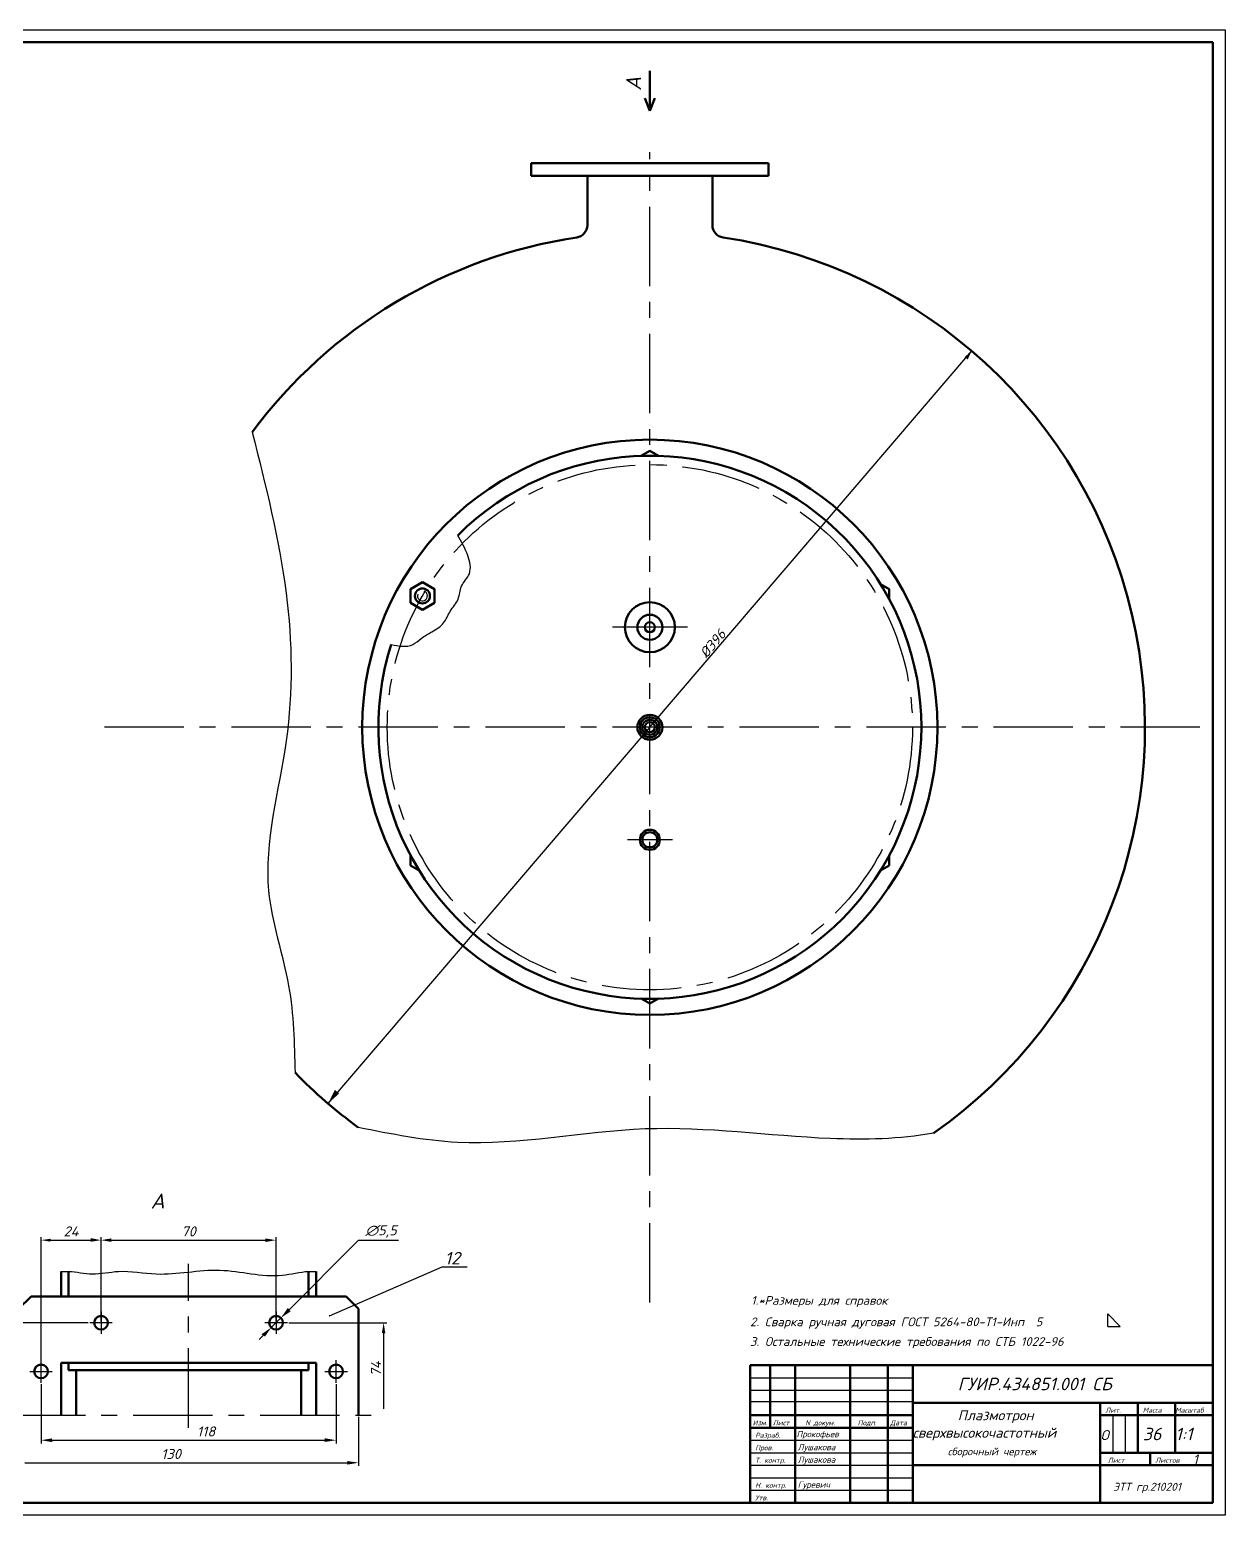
# Model space of a CAD drawing. Header units: millimetres. Extents: x 10739 to 32134, y 609 to 16625.
# Drawn here: x 28229 to 28707, y 2746 to 3340 of the extents above; entities that cross this region are included whole.
import ezdxf

# ---------------------------------------------------------------- set-up
doc = ezdxf.new("R2010")
doc.units = ezdxf.units.MM
doc.linetypes.add('CENTER', pattern=[50.8, 31.75, -6.35, 6.35, -6.35])
for name, color, linetype in [('1', 2, 'Continuous'), ('Razmer', 3, 'Continuous'), ('TonLine', 2, 'Continuous'), ('РАМКА', 7, 'Continuous'), ('Текст', 3, 'Continuous')]:
    doc.layers.add(name, color=color, linetype=linetype)
doc.layers.add('2', color=1, linetype='Continuous', lineweight=60)
doc.layers.add('разьеры', color=10, linetype='Continuous', lineweight=25)
doc.styles.add('ADRF1', font='romans', dxfattribs={"oblique": 15})
doc.styles.get("Standard").update_dxf_attribs({"font": 'arial.ttf'})
doc.dimstyles.new('ISO-25', dxfattribs={"dimtxt": 2.5, "dimasz": 2.5, "dimexe": 1.25, "dimexo": 0.625, "dimtad": 1, "dimtxsty": 'Standard', "dimcen": 2.5, "dimadec": 0, "dimazin": 0, "dimtfac": 1, "dimtmove": 0, "dimatfit": 3, "dimfxl": 1, "dimarcsym": 0})

msp = doc.modelspace()

# ---------------------------------------------------------------- linework, layer by layer
at = {"linetype": 'CENTER', "lineweight": 25}
for p, q in [((28476.82499, 2831.33126), (28476.82499, 3291.33126)), ((28491.82499, 3101.33126), (28461.82499, 3101.33126)), ((28696.82499, 3061.33126), (28256.82499, 3061.33126)), ((28485.82499, 3016.33126), (28467.82499, 3016.33126))]:
    msp.add_line(p, q, dxfattribs=at)
at = {"lineweight": 50}
for p, q in [((28429.32499, 3281.83126), (28429.32499, 3286.83126)), ((28429.32499, 3286.83126), (28524.32499, 3286.83126)), ((28524.32499, 3286.83126), (28524.32499, 3281.83126)), ((28476.82499, 3281.83126), (28429.32499, 3281.83126)), ((28451.82499, 3262.10227), (28451.82499, 3281.83126)), ((28451.82499, 3281.83126), (28501.82499, 3281.83126)), ((28501.82499, 3281.83126), (28501.82499, 3262.10227)), ((28524.32499, 3281.83126), (28501.82499, 3281.83126))]:
    msp.add_line(p, q, dxfattribs=at)
for centre, radius in [((28476.82499, 3061.33126), 115), ((28476.82499, 3101.33126), 10), ((28476.82499, 3101.33126), 5), ((28476.82499, 3101.33126), 2), ((28476.82499, 3061.33126), 5), ((28476.82499, 3061.33126), 4), ((28476.82499, 3061.33126), 3), ((28476.82499, 3061.33126), 2), ((28476.82499, 3016.33126), 4), ((28476.82499, 3016.33126), 3)]:
    msp.add_circle(centre, radius, dxfattribs=at)
at = {"linetype": 'CENTER', "lineweight": 25}
msp.add_circle((28476.82499, 3061.33126), 105, dxfattribs=at)
at = {"lineweight": 50}
for centre, radius, start, end in [((28446.82499, 3262.10227), 5, 278.4984845, 0), ((28506.82499, 3262.10227), 5, 180, 261.5015155), ((28476.82499, 3061.33126), 198, 98.4984845, 143.44125038), ((28476.82499, 3061.33126), 198, 304.93316481, 81.5015155), ((28476.82499, 3061.33126), 108.57412, 162.27828555, 135.05747753), ((28476.82499, 3061.33126), 198, 224.21815855, 233.91716753)]:
    msp.add_arc(centre, radius, start, end, dxfattribs=at)
at = {"lineweight": 25}
msp.add_spline([(28373.40313, 3094.38058), (28382.02422, 3094.38058), (28385.39595, 3096.82321), (28389.6418, 3099.51588), (28394.36004, 3103.07475), (28397.00963, 3107.70094), (28400.13159, 3112.57721), (28401.49992, 3117.70347), (28404.63653, 3122.70469), (28404.00282, 3129.95657), (28399.97452, 3138.0277)], degree=3, dxfattribs=at)
at = {"layer": '1', "color": 7}
msp.add_arc((28385.89232, 3113.83126), 2, 158.62168568, 71.83218501, dxfattribs=at)
for points in [[(28317.78218, 3179.26931), (28331.37477, 3114.90415), (28331.37477, 3055.90415), (28324.37477, 2995.90415), (28332.37477, 2957.90415), (28334.92045, 2923.24759)], [(28241.35897, 2843.75295), (28244.35897, 2843.75295), (28253.85897, 2842.75295), (28264.35897, 2843.75295), (28279.35897, 2842.75295), (28304.85897, 2844.25295), (28329.85897, 2842.25295), (28340.35897, 2843.75295), (28343.35897, 2843.75295)]]:
    msp.add_spline(points, degree=3, dxfattribs=at)
msp.add_open_spline([(28590.20385, 2899.00679), (28576.64831, 2896.59165), (28537.8632, 2895.81275), (28474.64833, 2905.40805), (28411.35455, 2891.02857), (28373.39826, 2898.66231), (28360.21205, 2901.31432)], degree=3, knots=[73.626427583, 73.626427583, 73.626427583, 73.626427583, 114.877120667, 189.036578052, 264.318399687, 304.394269816, 304.394269816, 304.394269816, 304.394269816], dxfattribs=at)
at = {"layer": '2', "color": 7}
for p, q in [((28476.82499, 3307.81065), (28476.82499, 3323.81065)), ((28476.82499, 3307.81065), (28474.82499, 3312.81065)), ((28476.82499, 3307.81065), (28478.82499, 3312.81065)), ((28241.35897, 2833.75295), (28241.35897, 2843.75295)), ((28244.35897, 2833.75295), (28244.35897, 2843.75295)), ((28340.35897, 2833.75295), (28340.35897, 2843.75295)), ((28343.35897, 2833.75295), (28343.35897, 2843.75295)), ((28229.35897, 2833.75295), (28224.35897, 2828.75295)), ((28229.35897, 2833.75295), (28355.35897, 2833.75295)), ((28360.35897, 2828.75295), (28355.35897, 2833.75295)), ((28360.35897, 2828.75295), (28360.35897, 2786.25295)), ((28241.35897, 2786.25295), (28241.35897, 2807.25295)), ((28241.35897, 2807.25295), (28343.35897, 2807.25295)), ((28244.35897, 2807.25295), (28244.35897, 2804.25295)), ((28244.35897, 2804.25295), (28340.35897, 2804.25295)), ((28247.35897, 2804.25295), (28247.35897, 2786.25295)), ((28337.35897, 2804.25295), (28337.35897, 2786.25295)), ((28340.35897, 2804.25295), (28340.35897, 2807.25295)), ((28343.35897, 2786.25295), (28343.35897, 2807.25295))]:
    msp.add_line(p, q, dxfattribs=at)
at = {"layer": '2', "color": 7, "lineweight": 50}
for points in [[(28480.25455, 3169.8512), (28476.82499, 3171.83126), (28473.39543, 3169.8512)], [(28381.12918, 3010.04138), (28381.12918, 3006.08126), (28384.55875, 3004.1012)], [(28473.39543, 2952.81132), (28476.82499, 2950.83126), (28480.25455, 2952.81132)]]:
    msp.add_lwpolyline(points, dxfattribs=at)
msp.add_lwpolyline([(28381.12918, 3111.08126), (28385.89232, 3108.33126), (28390.65546, 3111.08126), (28390.65546, 3116.58126), (28385.89232, 3119.33126), (28381.12918, 3116.58126)], close=True, dxfattribs=at)
at = {"layer": '2', "color": 7}
for points in [[(28572.5208, 3112.62114), (28572.5208, 3116.58126), (28569.09124, 3118.56132)], [(28569.09124, 3004.1012), (28572.5208, 3006.08126), (28572.5208, 3010.04138)]]:
    msp.add_lwpolyline(points, dxfattribs=at)
at = {"layer": '2', "color": 7, "lineweight": 50}
msp.add_circle((28385.89232, 3113.83126), 3, dxfattribs=at)
at = {"layer": '2', "color": 7}
for centre in [(28257.35897, 2823.25295), (28327.35897, 2823.25295), (28233.35897, 2803.75295), (28351.35897, 2803.75295)]:
    msp.add_circle(centre, 2.75, dxfattribs=at)
at = {"layer": 'Razmer', "color": 7}
for p, q in [((27865.94349, 3340.23942), (28706.94349, 3340.23942)), ((28706.94349, 3340.23942), (28706.94349, 2746.23942)), ((28659.90965, 2821.76734), (28659.90965, 2826.76734)), ((28664.90965, 2821.76734), (28659.90965, 2826.76734)), ((28659.90965, 2821.76734), (28664.90965, 2821.76734)), ((28706.94349, 2751.23942), (28706.94349, 2746.23942)), ((28706.94349, 2746.23942), (27885.94349, 2746.23942))]:
    msp.add_line(p, q, dxfattribs=at)
for points in [[(28602.6492, 3209.31237), (28603.95604, 3208.43505), (28605.54722, 3211.77921)], [(28350.8757, 2916.33699), (28352.53278, 2914.83597), (28348.10276, 2910.88331)], [(28332.03375, 2829.09022), (28333.23642, 2827.85472), (28329.30351, 2825.1975)]]:
    msp.add_solid(points, dxfattribs=at)
at = {"layer": 'TonLine', "color": 7}
for p, q in [((28331.85897, 2823.25295), (28322.85897, 2823.25295)), ((28228.85897, 2803.75295), (28237.85897, 2803.75295)), ((28233.35897, 2799.25295), (28233.35897, 2808.25295)), ((28346.85897, 2803.75295), (28355.85897, 2803.75295)), ((28351.35897, 2799.25295), (28351.35897, 2808.25295))]:
    msp.add_line(p, q, dxfattribs=at)
at = {"layer": 'разьеры', "lineweight": 25}
for q in [(28605.54722, 3211.77921), (28348.10276, 2910.88331)]:
    msp.add_line((28476.82499, 3061.33126), q, dxfattribs=at)
at = {"layer": 'разьеры'}
for p, q in [((28233.35897, 2804.37795), (28233.35897, 2857.50295)), ((28257.35897, 2823.87795), (28257.35897, 2857.50295)), ((28257.35897, 2823.87795), (28257.35897, 2857.50295)), ((28327.35897, 2823.87795), (28327.35897, 2857.50295)), ((28235.85897, 2856.25295), (28254.85897, 2856.25295)), ((28259.85897, 2856.25295), (28324.85897, 2856.25295)), ((28360.35897, 2856.25295), (28331.07128, 2826.96526)), ((28360.35897, 2856.25295), (28376.35897, 2856.25295)), ((28257.35897, 2827.75295), (28257.35897, 2818.75295)), ((28327.35897, 2827.75295), (28327.35897, 2818.75295)), ((28252.23397, 2823.25295), (28213.10897, 2823.25295)), ((28261.85897, 2823.25295), (28252.85897, 2823.25295)), ((28325.41443, 2821.30841), (28329.30351, 2825.1975)), ((28332.48397, 2823.25295), (28371.60897, 2823.25295)), ((28323.64666, 2819.54064), (28320.64177, 2816.53485)), ((28370.35897, 2820.75295), (28370.35897, 2788.75295)), ((28233.35897, 2798.62795), (28233.35897, 2775.00295)), ((28351.35897, 2798.62795), (28351.35897, 2775.00295)), ((28360.35897, 2785.62795), (28360.35897, 2766.00295)), ((28235.85897, 2776.25295), (28348.85897, 2776.25295)), ((28226.85897, 2767.25295), (28357.85897, 2767.25295))]:
    msp.add_line(p, q, dxfattribs=at)
at = {"layer": 'разьеры', "color": 7, "linetype": 'CENTER'}
msp.add_line((28292.35897, 2781.25295), (28292.35897, 2846.75295), dxfattribs=at)
at = {"layer": 'разьеры', "linetype": 'CENTER'}
msp.add_line((28219.35897, 2786.25295), (28365.35897, 2786.25295), dxfattribs=at)
at = {"layer": 'разьеры'}
for points in [[(28237.15094, 2856.8265), (28237.11963, 2855.63736), (28233.35897, 2856.25295)], [(28253.16018, 2857.06159), (28253.18776, 2855.6004), (28257.35897, 2856.25295)], [(28261.44974, 2856.95129), (28261.4633, 2855.55613), (28257.35897, 2856.25295)], [(28323.08956, 2856.92889), (28323.08956, 2855.51633), (28327.35897, 2856.25295)], [(28369.64785, 2819.07384), (28371.02723, 2819.05007), (28370.35897, 2823.25295)], [(28321.51037, 2818.60515), (28322.91349, 2817.70357), (28325.41443, 2821.30841)], [(28237.80546, 2776.99502), (28237.8069, 2775.51322), (28233.35897, 2776.25295)], [(28346.78174, 2777.04908), (28346.76302, 2775.5597), (28351.35897, 2776.25295)], [(28355.81904, 2767.93353), (28355.86308, 2766.51493), (28360.35897, 2767.25295)]]:
    msp.add_solid(points, dxfattribs=at)
at = {"layer": 'РАМКА', "color": 7, "lineweight": 60}
for p, q in [((27885.94349, 3335.23942), (28701.94349, 3335.23942)), ((28701.94349, 3335.23942), (28701.94349, 2751.23942)), ((28516.94349, 2806.23942), (28516.94349, 2751.23942)), ((28701.94349, 2806.23942), (28516.94349, 2806.23942)), ((28524.94349, 2806.23942), (28524.94349, 2781.23942)), ((28534.94349, 2806.23942), (28534.94349, 2751.23942)), ((28556.94349, 2806.23942), (28556.94349, 2751.23942)), ((28571.94349, 2806.23942), (28571.94349, 2751.23942)), ((28581.94349, 2806.23942), (28581.94349, 2751.23942)), ((28516.94349, 2786.23942), (28581.94349, 2786.23942)), ((28581.94349, 2791.23942), (28701.94349, 2791.23942)), ((28656.94349, 2791.23942), (28656.94349, 2751.23942)), ((28656.94349, 2786.23942), (28701.94349, 2786.23942)), ((28671.94349, 2791.23942), (28671.94349, 2771.23942)), ((28686.94349, 2791.23942), (28686.94349, 2771.23942)), ((28516.94349, 2781.23942), (28581.94349, 2781.23942)), ((28656.94349, 2771.23942), (28701.94349, 2771.23942)), ((28676.94349, 2771.23942), (28676.94349, 2766.23942)), ((28581.94349, 2766.23942), (28701.94349, 2766.23942)), ((28701.94349, 2751.23942), (27885.94349, 2751.23942))]:
    msp.add_line(p, q, dxfattribs=at)
at = {"layer": 'РАМКА', "color": 7}
for p, q in [((28516.94349, 2801.23942), (28581.94349, 2801.23942)), ((28516.94349, 2796.23942), (28581.94349, 2796.23942)), ((28516.98863, 2791.72624), (28581.98863, 2791.72624)), ((28661.94349, 2786.23942), (28661.94349, 2771.23942)), ((28666.94349, 2786.23942), (28666.94349, 2771.23942)), ((28516.94349, 2776.23942), (28581.94349, 2776.23942)), ((28516.94349, 2771.23942), (28581.94349, 2771.23942)), ((28516.66583, 2766.23985), (28581.66583, 2766.23985)), ((28516.94349, 2761.23942), (28581.94349, 2761.23942)), ((28516.94349, 2756.23942), (28581.94349, 2756.23942))]:
    msp.add_line(p, q, dxfattribs=at)

# ---------------------------------------------------------------- texts
at = {"layer": 'Razmer', "color": 7, "style": 'ADRF1', "oblique": 15}
msp.add_text('А', height=6, rotation=90, dxfattribs=at).set_placement((28473.34232, 3315.7807))
for s, height, p in [('1.*Размеры для справок', 3.5, (28517.29368, 2830.39627)), ('2. Сварка ручная дуговая ГОСТ 5264-80-Т1-Инп  5', 3.5, (28516.90965, 2821.83572)), ('3. Остальные технические требования по СТБ 1022-96', 3.5, (28516.8711, 2813.96339)), ('Плазмотрон', 4, (28599.94349, 2784.23942)), ('сверхвысокочастотный', 4, (28581.94349, 2777.23942)), ('сборочный чертеж', 3, (28595.94349, 2770.23942))]:
    msp.add_text(s, height=height, dxfattribs=at).set_placement(p)
at = {"layer": 'разьеры', "style": 'ADRF1', "oblique": 15}
for s, height, p in [('А', 6, (28277.17759, 2868.88992)), ('12', 5, (28394.76462, 2846.54896))]:
    msp.add_text(s, height=height, dxfattribs=at).set_placement(p)
at = {"layer": 'разьеры', "lineweight": 25, "insert": (28496.36658, 3091.21973), "char_height": 4, "attachment_point": 1, "rotation": 50.07213013, "style": 'ADRF1'}
msp.add_mtext_dynamic_manual_height_columns('%%C396', width=6.4841206, gutter_width=12.5, heights=[0], dxfattribs=at)
at = {"layer": 'разьеры', "char_height": 4, "attachment_point": 5, "style": 'ADRF1'}
for s, insert in [('24', (28245.35897, 2859.75295)), ('70', (28292.35897, 2859.75295)), ('∅5,5', (28369.35897, 2859.75295)), ('118', (28299.35897, 2779.75295))]:
    msp.add_mtext(s, dxfattribs=dict(at, insert=insert))
at = {"layer": 'разьеры', "insert": (28367.35897, 2804.75295), "char_height": 4, "attachment_point": 5, "rotation": 90, "style": 'ADRF1'}
msp.add_mtext('74', dxfattribs=at)
at = {"layer": 'разьеры', "insert": (28285.35897, 2770.75295), "char_height": 4, "width": 9.5748475, "attachment_point": 5, "style": 'ADRF1'}
msp.add_mtext('130', dxfattribs=at)
at = {"layer": 'РАМКА', "color": 7, "style": 'ADRF1', "oblique": 15}
for s, p in [('Лит.', (28658.94349, 2787.23942)), ('Масса', (28673.94349, 2787.23942)), ('Масштаб', (28686.94349, 2787.23942)), ('Изм.', (28517.94349, 2782.23942)), ('Лист', (28525.94349, 2782.23942)), ('N докум.', (28538.94349, 2782.23942)), ('Подп.', (28559.94349, 2782.23942)), ('Дата', (28572.94349, 2782.23942)), ('Разраб.', (28518.94349, 2777.23942)), ('Пров.', (28518.94349, 2772.23942)), ('Т. контр.', (28518.94349, 2767.23942)), ('Лист', (28659.94349, 2767.23942)), ('Листов', (28678.94349, 2767.23942)), ('Н. контр.', (28518.94349, 2757.23942)), ('Утв.', (28518.94349, 2752.23942))]:
    msp.add_text(s, height=2, dxfattribs=at).set_placement(p)
at = {"layer": 'Текст', "color": 7, "style": 'ADRF1', "oblique": 15}
for s, height, p in [('ГУИР.434851.001 СБ', 5, (28599.94349, 2796.23942)), ('Прокофьев', 2.5, (28535.47445, 2777.45802)), ('О', 4, (28657.07797, 2776.30937)), ('36', 5, (28673.94349, 2776.23942)), ('1:1', 5, (28686.94349, 2776.23942)), ('Лушакова', 2.5, (28535.94349, 2772.23942)), ('Лушакова', 2.5, (28535.94349, 2767.23985)), ('1', 4, (28693.9308, 2766.57293)), ('Гуревич', 2.5, (28535.94349, 2757.23942)), ('ЭТТ гр.210201', 3.2, (28662.05059, 2756.03627))]:
    msp.add_text(s, height=height, dxfattribs=at).set_placement(p)

# ---------------------------------------------------------------- leaders
at = {"layer": 'разьеры'}
msp.add_leader([(28348.7496, 2825.99527), (28393.76462, 2845.54896), (28403.76462, 2845.54896)], dimstyle='ISO-25', override={"dimgap": 0.625, "dimtad": 0, "dimdec": 4, "dimtdec": 4, "dimldrblk": 'DotSmall', "dimfrac": 2}, dxfattribs=at)

doc.saveas('drawing.dxf')
